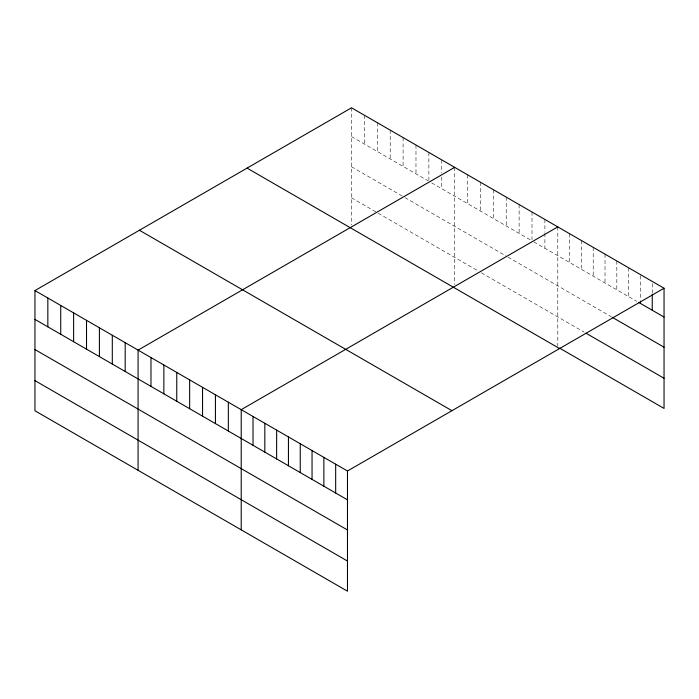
<?xml version="1.0" encoding="UTF-8"?>
<svg xmlns="http://www.w3.org/2000/svg" width="699" height="699" viewBox="0 0 699 699"><rect width="100%" height="100%" fill="white"/><g stroke="black" fill="none" stroke-linecap="round" stroke-linejoin="round"><path stroke-width="0.52" stroke-dasharray="3.5 2.62" d="M351.527 107.803L351.527 224.973M351.527 136.62L427.954 180.744M431.641 182.867L531.091 240.29M533.853 241.88L636.806 301.321M351.527 166.773L403.096 196.541M404.931 197.607L506.225 256.087M508.068 257.153L611.372 316.796M351.527 197.843L377.311 212.723M378.229 213.256L477.679 270.67M481.366 272.802L584.128 332.13M652.246 283.549L652.246 293.161M640.441 275.668L640.441 300.221M628.628 267.787L628.628 296.603M616.824 260.972L616.824 289.788M605.019 254.148L605.019 282.973M593.215 247.332L593.215 276.157M581.402 240.517L581.402 269.342M569.598 233.702L569.598 262.518M557.793 226.887L557.793 346.075M544.897 219.442L544.897 232.251M544.897 233.317L544.897 248.259M532.009 211.998L532.009 239.748M519.121 204.554L519.121 233.379M506.225 197.118L506.225 225.934M493.337 189.674L493.337 218.49M480.44 182.229L480.44 211.046M467.552 174.785L467.552 203.601M454.656 167.341L454.656 284.519M441.768 159.896L441.768 172.705M441.768 176.978L441.768 188.721M428.871 152.461L428.871 181.277M415.984 145.016L415.984 173.833M403.096 137.572L403.096 166.388M390.199 130.128L390.199 158.944M377.311 122.683L377.311 151.508M364.415 115.239L364.415 144.064"/><path stroke-width="1.05" d="M34.95 290.574L347.473 471.004L347.473 591.197L34.95 410.767L34.95 290.574L351.527 107.803L664.05 288.233L664.05 408.426L559.611 348.128M454.656 167.341L138.079 350.12L138.079 470.313M557.793 226.887L241.216 409.658L241.216 529.851M347.473 471.004L664.05 288.233M638.624 302.37L664.05 317.049M612.28 317.32L664.05 347.211M585.945 333.178L664.05 378.273M247.053 168.118L559.576 348.548M139.424 230.259L451.947 410.689M34.95 319.391L347.473 499.829M34.95 349.544L347.473 529.982M34.95 380.614L347.473 561.044M652.246 294.227L652.246 310.234M640.441 301.286L640.441 303.418M335.669 464.188L335.669 493.013M323.864 457.373L323.864 486.189M312.051 450.558L312.051 479.374M300.247 443.743L300.247 472.559M288.442 436.927L288.442 465.744M276.638 430.112L276.638 458.928M264.825 423.288L264.825 452.113M253.021 416.473L253.021 445.298M228.328 402.213L228.328 431.038M215.432 394.778L215.432 423.594M202.544 387.333L202.544 416.15M189.647 379.889L189.647 408.705M176.76 372.445L176.76 401.261M163.863 365L163.863 393.825M150.975 357.556L150.975 386.381M125.191 342.676L125.191 371.492M112.303 335.232L112.303 364.048M99.407 327.787L99.407 356.604M86.519 320.343L86.519 349.168M73.622 312.899L73.622 341.724M60.734 305.463L60.734 334.279M47.838 298.019L47.838 326.835"/></g></svg>
